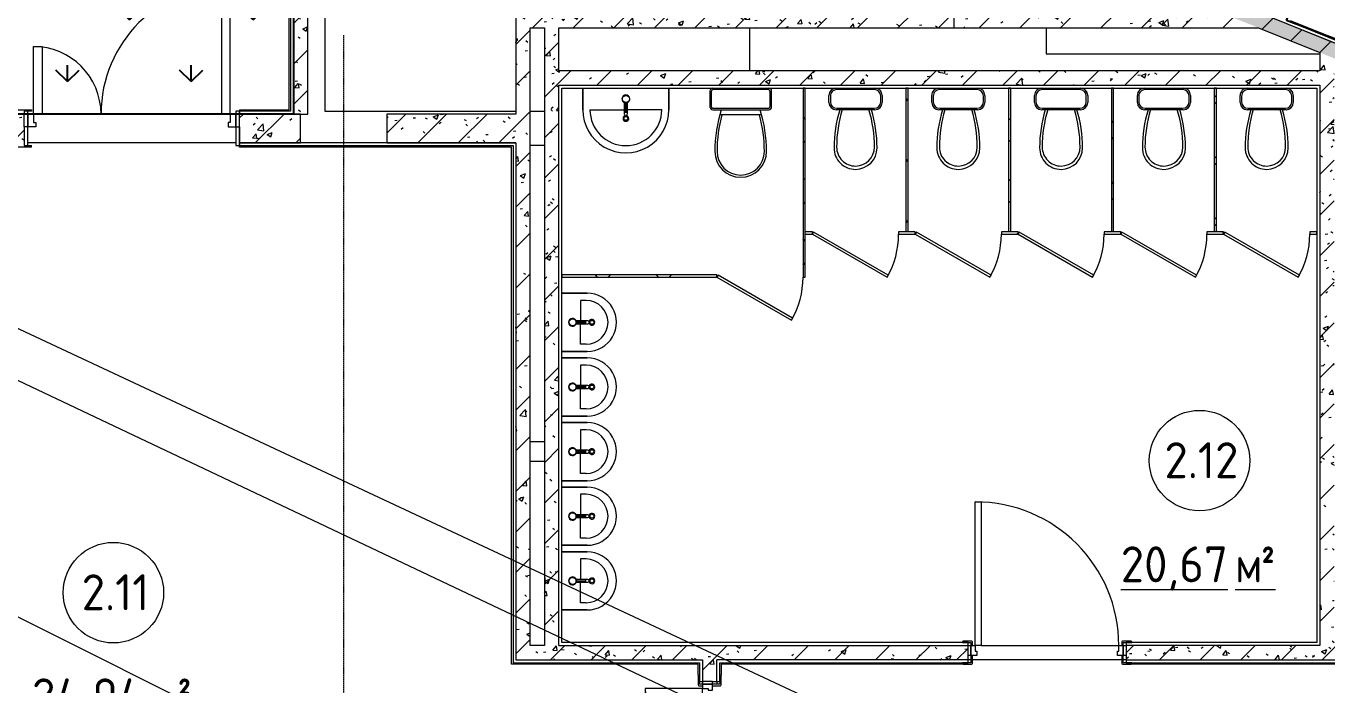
# Model space of a CAD drawing. Header units: millimetres. Extents: x -584918 to 2941280, y 3000189 to 4229862.
# Drawn here: x 187649 to 196711, y 3835191 to 3839778 of the extents above; entities that cross this region are included whole.
import ezdxf

# ---------------------------------------------------------------- set-up
doc = ezdxf.new("R2010")
doc.units = ezdxf.units.MM
doc.linetypes.add('ASVP_Невидимые', pattern=[5, 3, -2])
doc.linetypes.add('ASVP_Осевая', pattern=[14, 10, -2, 0, -2])
for name, color, linetype, lineweight in [('Двери', 7, 'Continuous', 0), ('Линии', 7, 'Continuous', 0), ('Марки помещений', 7, 'Continuous', 0), ('Обобщенные модели', 7, 'Continuous', 0), ('Перекрытие', 7, 'Continuous', 0), ('Сантехника', 7, 'Continuous', 0), ('Стены внутренние', 7, 'Continuous', 0), ('Стены наружные', 7, 'Continuous', 0), ('Стены несущие', 7, 'Continuous', 0), ('Стены отделка', 7, 'Continuous', 0), ('Стены перегородки', 7, 'Continuous', 0), ('экспертиза ДУ пояснения', 6, 'Continuous', 0), ('экспертиза условные обозначения', 1, 'Continuous', 0)]:
    doc.layers.add(name, color=color, linetype=linetype, lineweight=lineweight)
doc.styles.add('GOST Common_2', font='', dxfattribs={"height": 500})
doc.styles.add('GOST Common_3', font='', dxfattribs={"width": 0.9, "height": 500})
doc.styles.get('GOST Common_2').set_extended_font_data('GOST Common')
doc.styles.get('GOST Common_3').set_extended_font_data('GOST Common')
pattern_1 = [(45, (184030.3, 3824416.36), (-141.4214, 141.4214), [])]
pattern_2 = [(50, (184030.3, 3824416.36), (364.368, -31.8783), [38.1, -419.1]), (355, (184030.3, 3824416.36), (-70.486, 382.1133), [30.48, -335.28]), (100.451, (184060.67, 3824413.7), (293.885, 350.2334), [32.38, -356.18]), (46.184, (184030.3, 3824517.96), (542.1585, -84.086), [57.15, -628.65]), (96.636, (184075.5, 3824510.96), (474.805, 494.855), [48.57, -534.27]), (351.184, (184030.3, 3824517.96), (474.81, 494.85), [45.72, -502.92]), (21, (184081.1, 3824492.56), (303.2285, -204.5305), [38.1, -419.1]), (326, (184081.1, 3824492.56), (123.604, 368.376), [30.48, -335.28]), (71.451, (184106.37, 3824475.52), (426.834, 163.8427), [32.38, -356.18]), (37.5, (184030.3, 3824416.36), (6.17665, 169.11015), [16.764, -314.452, 16.764, -323.596, -336.55]), (37.5, (184030.3, 3824416.36), (6.17665, 169.11015), [-671.576, 16.764, -319.786]), (7.5, (184030.3, 3824416.36), (133.6389, 200.3615), [16.764, -177.292, 16.764, -306.832, -128.27]), (7.5, (184030.3, 3824416.36), (133.6389, 200.3615), [-517.652, 16.764, -111.506]), (327.5, (183917.02, 3824416.36), (271.1818, -11.4584), [16.764, -110.236, 16.764, -379.476, -525.78]), (327.5, (183917.02, 3824416.36), (271.1818, -11.4584), [-523.24, 16.764, -509.016]), (317.5, (183866.22, 3824416.36), (296.2585, 50.8528), [16.764, -148.336, 16.764, -246.38, -373.38]), (317.5, (183866.22, 3824416.36), (296.2585, 50.8528), [-428.244, 16.764, -356.616])]
pattern_3 = [(45, (184030.3, 3824416.36), (-212.132, 212.132), []), (135, (184030.3, 3824416.36), (-212.132, -212.132), [])]
pattern_4 = [(90, (183626.44, 3579035.56), (-431.0523, 431.0523), [114.3, -747.8046]), (45, (183626.44, 3579035.56), (-431.0523, 431.0523), [114.3, -495.3]), (135, (183626.44, 3579035.56), (-431.0523, -431.0523), [114.3, -495.3])]

# ---------------------------------------------------------------- blocks, each defined once
blk = doc.blocks.new('ASVP_ДверьПротивопожарнаяСтальная_2 полотна - EI15 1370х2000h_полотна_ Г Л _1250 в свету_-6392377-АР Этаж 02')
at = {"layer": 'Двери', "lineweight": 18}
for p, q in [((685, 1000), (625, 1000)), ((625, 1000), (625, 100)), ((685, 100), (685, 1000)), ((-685, 570), (-625, 570)), ((-685, 100), (-685, 570)), ((-625, 570), (-625, 100)), ((-725, 100), (-685, 100)), ((-725, 10), (-725, 100)), ((-625, 100), (-685, 100)), ((-685, 100), (-685, 40)), ((625, 100), (685, 100)), ((725, 100), (685, 100)), ((685, 100), (685, 40)), ((725, 10), (725, 100)), ((-670, 10), (-725, 10)), ((-685, 40), (-670, 40)), ((-670, 40), (-670, 10)), ((685, 40), (670, 40)), ((670, 40), (670, 10)), ((670, 10), (725, 10))]:
    blk.add_line(p, q, dxfattribs=at)
at = {"layer": 'Двери', "linetype": 'ASVP_Невидимые', "lineweight": 18}
for p, q in [((-750, 100), (-725, 100)), ((-750, 10), (-750, 100)), ((-725, 100), (-725, 10)), ((750, 100), (725, 100)), ((725, 100), (725, 10)), ((750, 10), (750, 100)), ((-725, 10), (-750, 10)), ((725, 10), (750, 10))]:
    blk.add_line(p, q, dxfattribs=at)
at = {"layer": 'Двери'}
for centre, radius, start, end in [((685, 100), 900, 90, 180), ((-685, 100), 470, 360, 90)]:
    blk.add_arc(centre, radius, start, end, dxfattribs=at)
blk = doc.blocks.new('ASVP_ДверьДеревянная_2 полотна - Межкомнатная 1300х2000h_полотна_ Г Л _1220 в свету_-7533811-АР Этаж 02')
at = {"layer": 'Двери', "linetype": 'ASVP_Невидимые', "lineweight": 18}
for p, q in [((-680, 20), (-700, 20)), ((-700, 20), (-700, -50)), ((-680, -50), (-680, 20)), ((680, -50), (680, 20)), ((680, 20), (700, 20)), ((700, 20), (700, -50)), ((-700, -50), (-680, -50)), ((700, -50), (680, -50))]:
    blk.add_line(p, q, dxfattribs=at)
at = {"layer": 'Двери', "lineweight": 18}
for p, q in [((-680, 20), (-680, -50)), ((-640, 20), (-680, 20)), ((-640, -10), (-640, 20)), ((640, 20), (680, 20)), ((640, -10), (640, 20)), ((680, 20), (680, -50)), ((-680, -50), (-650, -50)), ((-650, -50), (-650, -10)), ((-650, -10), (-640, -10)), ((-610, -50), (-650, -50)), ((-650, -50), (-650, -450)), ((-610, -450), (-610, -50)), ((610, -950), (610, -50)), ((610, -50), (650, -50)), ((650, -10), (640, -10)), ((650, -50), (650, -10)), ((650, -50), (650, -950)), ((680, -50), (650, -50)), ((-650, -450), (-610, -450)), ((650, -950), (610, -950))]:
    blk.add_line(p, q, dxfattribs=at)
at = {"layer": 'Двери'}
for centre, radius, start, end in [((-650, -50), 400, 270, 0), ((650, -50), 900, 180, 270)]:
    blk.add_arc(centre, radius, start, end, dxfattribs=at)
blk = doc.blocks.new('ASVP_НАЛИЧНИК МДФ_Двери - Наличник дверной МДФ-7533812-АР Этаж 02')
at = {"layer": 'Обобщенные модели'}
for p, q in [((-740, 5), (-740, 0)), ((-740, 0), (-681, 0)), ((-675, 10), (-735, 10)), ((-681, 1), (-680, 1)), ((-681, 0), (-681, 1)), ((-680, 1), (-680, -50)), ((-670, -50), (-670, 5)), ((670, 5), (670, -50)), ((735, 10), (675, 10)), ((680, 1), (681, 1)), ((680, -50), (680, 1)), ((681, 1), (681, 0)), ((681, 0), (740, 0)), ((740, 0), (740, 5))]:
    blk.add_line(p, q, dxfattribs=at)
for centre, start, end in [((-735, 5), 90, 180), ((-675, 5), 360, 90), ((675, 5), 90, 180), ((735, 5), 0, 90)]:
    blk.add_arc(centre, 5, start, end, dxfattribs=at)
blk = doc.blocks.new('ASVP_НАЛИЧНИК МДФ_Двери - Наличник дверной МДФ-7488638-АР Этаж 02')
at = {"layer": 'Обобщенные модели'}
for p, q in [((-740, 5), (-740, 0)), ((-740, 0), (-681, 0)), ((-675, 10), (-735, 10)), ((-681, 1), (-680, 1)), ((-681, 0), (-681, 1)), ((-680, 1), (-680, -20)), ((-670, -20), (-670, 5)), ((670, 5), (670, -20)), ((735, 10), (675, 10)), ((680, 1), (681, 1)), ((680, -20), (680, 1)), ((681, 1), (681, 0)), ((681, 0), (740, 0)), ((740, 0), (740, 5))]:
    blk.add_line(p, q, dxfattribs=at)
for centre, start, end in [((-735, 5), 90, 180), ((-675, 5), 360, 90), ((675, 5), 90, 180), ((735, 5), 0, 90)]:
    blk.add_arc(centre, 5, start, end, dxfattribs=at)
blk = doc.blocks.new('ASVP_ДверьДеревянная_1 полотно - Санузел 1000х2000h_полотно_ Г Пр _950 в свету_-7523500-АР Этаж 02')
at = {"layer": 'Двери', "lineweight": 18}
for p, q in [((-500, 1050), (-460, 1050)), ((-500, 50), (-500, 1050)), ((-460, 1050), (-460, 50)), ((-530, 50), (-500, 50)), ((-530, -20), (-530, 50)), ((-460, 50), (-500, 50)), ((-500, 50), (-500, 10)), ((-500, 10), (-490, 10)), ((-490, 10), (-490, -20)), ((490, 10), (500, 10)), ((490, -20), (490, 10)), ((500, 50), (530, 50)), ((500, 10), (500, 50)), ((530, 50), (530, -20)), ((-490, -20), (-530, -20)), ((530, -20), (490, -20))]:
    blk.add_line(p, q, dxfattribs=at)
at = {"layer": 'Двери', "linetype": 'ASVP_Невидимые', "lineweight": 18}
for p, q in [((-550, 50), (-530, 50)), ((-550, -20), (-550, 50)), ((-530, 50), (-530, -20)), ((530, 50), (550, 50)), ((530, -20), (530, 50)), ((550, 50), (550, -20)), ((-530, -20), (-550, -20)), ((550, -20), (530, -20))]:
    blk.add_line(p, q, dxfattribs=at)
at = {"layer": 'Двери'}
blk.add_arc((-500, 50), 1000, 0, 90, dxfattribs=at)
blk = doc.blocks.new('ASVP_НАЛИЧНИК МДФ_Двери - Наличник дверной МДФ-V69-АР Этаж 02')
at = {"layer": 'Обобщенные модели'}
h = blk.add_hatch(dxfattribs=at)
h.set_pattern_fill('FP_13', color=256, style=0, pattern_type=2)
h.set_pattern_definition([(216.87, (-10564.3, -10512.83), (1249.4985, 833.00223), [208.25, -1874.25]), (206.565, (-10314.4, -10637.78), (-416.5007, -416.5004), [465.661, -465.661]), (198.435, (-10314.4, -10846.03), (-832.9995, -416.5009), [263.418, -1053.671])])
h.paths.add_polyline_path([(-585, -10), (-525, -10), (-521.5, -8.5), (-520, -5), (-520, 50), (-530, 50), (-531, 0), (-590, -1), (-590, -5), (-588.5, -8.5)])
h.paths.add_polyline_path([(530, -10), (585, -10), (588.5, -8.5), (590, -5), (590, 0), (530, 0), (530, 50), (520, 50), (520, -5), (521.5, -8.5), (525, -10)])
for p, q in [((-531, 0), (-590, 0)), ((-590, 0), (-590, -5)), ((-531, -1), (-531, 0)), ((-530, 50), (-530, -1)), ((-520, -5), (-520, 50)), ((520, 50), (520, -5)), ((530, -1), (530, 50)), ((590, 0), (531, 0)), ((531, 0), (531, -1)), ((590, -5), (590, 0)), ((-585, -10), (-525, -10)), ((-530, -1), (-531, -1)), ((525, -10), (585, -10)), ((531, -1), (530, -1))]:
    blk.add_line(p, q, dxfattribs=at)
for centre, start, end in [((-585, -5), 180, 270), ((-525, -5), 270, 360), ((525, -5), 180, 270), ((585, -5), 270, 360)]:
    blk.add_arc(centre, 5, start, end, dxfattribs=at)
blk = doc.blocks.new('ASVP_НАЛИЧНИК МДФ_Двери - Наличник дверной МДФ-V70-АР Этаж 02')
at = {"layer": 'Обобщенные модели'}
for p, q in [((-531, 0), (-590, 0)), ((-590, 0), (-590, -5)), ((-531, -1), (-531, 0)), ((-530, 20), (-530, -1)), ((-520, -5), (-520, 20)), ((520, 20), (520, -5)), ((530, -1), (530, 20)), ((590, 0), (531, 0)), ((531, 0), (531, -1)), ((590, -5), (590, 0)), ((-585, -10), (-525, -10)), ((-530, -1), (-531, -1)), ((525, -10), (585, -10)), ((531, -1), (530, -1))]:
    blk.add_line(p, q, dxfattribs=at)
for centre, start, end in [((-585, -5), 180, 270), ((-525, -5), 270, 360), ((525, -5), 180, 270), ((585, -5), 270, 360)]:
    blk.add_arc(centre, 5, start, end, dxfattribs=at)
blk = doc.blocks.new('ASVP_ОТКОС_Оштукатуривание дверного откоса - Оштукатуривание дверного откоса-V71-АР Этаж 02')
at = {"layer": 'Обобщенные модели'}
for p, q in [((-750, 130), (-750, 0)), ((-725, 0), (-725, 130)), ((725, 130), (725, 0)), ((750, 0), (750, 130)), ((-750, 0), (-725, 0)), ((725, 0), (750, 0))]:
    blk.add_line(p, q, dxfattribs=at)
blk = doc.blocks.new('ASVP_ОТКОС_Оштукатуривание дверного откоса - Оштукатуривание дверного откоса-5741164-АР Этаж 02')
at = {"layer": 'Обобщенные модели'}
for p, q in [((-750, 20), (-750, 0)), ((-725, 0), (-725, 20)), ((725, 20), (725, 0)), ((725, 0), (750, 0)), ((750, 0), (750, 20)), ((-750, 0), (-725, 0))]:
    blk.add_line(p, q, dxfattribs=at)
blk = doc.blocks.new('ASVP_2D_Раковина - Раковина 405х380 _детская_-7566277-АР Этаж 02')
at = {"layer": 'Сантехника'}
for p, q in [((-311.6, -187.5), (-311.6, -10)), ((-311.6, -10), (-311.6, -187.5)), ((93.4, -10), (93.4, -187.5)), ((93.4, -187.5), (93.4, -10)), ((-261.6, -179.3), (-261.6, -140)), ((-261.6, -140), (-119.1, -140)), ((-119.1, -110.6), (-119.1, -191.9)), ((-115.1, -176), (-115.1, -109.6)), ((-103.1, -176), (-115.1, -176)), ((-103.1, -109.6), (-103.1, -176)), ((-99.1, -191.9), (-99.1, -110.6)), ((43.4, -140), (-99.1, -140)), ((43.4, -179.3), (43.4, -140))]:
    blk.add_line(p, q, dxfattribs=at)
for centre, radius in [((-109.1, -85), 24.5), ((-109.1, -220), 13.3)]:
    blk.add_circle(centre, radius, dxfattribs=at)
for centre, radius, start, end in [((-109.1, -85), 27.5, 282.60226, 257.39574), ((-109.1, -179.3), 152.5, 180, 360), ((-109.1, -85), 25.3, 256.2911, 283.70672), ((-109.1, -187.5), 202.5, 180, 0), ((-109.1, -187.5), 202.5, 180, 0), ((-109.1, -220), 20, 104.14377, 75.85623), ((-109.1, -191.9), 10, 180, 360)]:
    blk.add_arc(centre, radius, start, end, dxfattribs=at)
blk = doc.blocks.new('ASVP_2D_Унитаз_Слив - Унитаз детский-7543592-АР Этаж 02')
at = {"layer": 'Сантехника'}
for p, q in [((-294.1, 60), (-294.1, 110)), ((-284.1, 105), (-284.1, 65)), ((-244.1, 160), (25.9, 160)), ((20.9, 150), (-239.1, 150)), ((65.9, 65), (65.9, 105)), ((75.9, 110), (75.9, 60)), ((-239.1, 20), (20.9, 20))]:
    blk.add_line(p, q, dxfattribs=at)
for centre, radius, start, end in [((-109.1, 425), 150, 90.09963, 180), ((-109.1, 420.1), 131.9, 90, 180), ((-109.1, 425), 150, 0, 90.09963), ((-109.1, 420.1), 131.9, 360, 90), ((638.7, 425), 897.8, 180, 197.16724), ((661.9, 420.1), 902.8, 180, 196.74355), ((-880.1, 420.1), 902.8, 343.25645, 360), ((-856.9, 425), 897.8, 342.83276, 0), ((-244.1, 110), 50, 90, 180), ((-239.1, 105), 45, 90, 180), ((20.9, 105), 45, 0, 90), ((25.9, 110), 50, 0, 90), ((-244.1, 60), 50, 180, 270), ((-239.1, 65), 45, 180, 270), ((20.9, 65), 45, 270, 0), ((25.9, 60), 50, 270, 0)]:
    blk.add_arc(centre, radius, start, end, dxfattribs=at)
blk = doc.blocks.new('ASVP_2D_Унитаз_Слив - Унитаз для взрослых-7543800-АР Этаж 02')
at = {"layer": 'Сантехника'}
for p, q in [((-254.8, 195), (36.7, 195)), ((-324.1, 140), (-324.1, 30)), ((-314.1, 135), (-314.1, 35)), ((85.9, 160), (-304.1, 160)), ((80.9, 150), (-299.1, 150)), ((95.9, 35), (95.9, 135)), ((105.9, 30), (105.9, 140)), ((-299.1, 20), (80.9, 20))]:
    blk.add_line(p, q, dxfattribs=at)
for centre, radius, start, end in [((-109.1, 450), 180, 90, 180), ((-109.1, 450), 165, 90, 180), ((-109.1, 450), 180, 0, 90), ((-109.1, 450), 165, 0, 90), ((676.9, 450), 966, 180, 197.47018), ((691.9, 450), 966, 180, 195.30619), ((-910.1, 450), 966, 344.69381, 0), ((-895.1, 450), 966, 342.52982, 0), ((-304.1, 140), 20, 90, 180), ((-299.1, 135), 15, 90, 180), ((80.9, 135), 15, 360, 90), ((85.9, 140), 20, 360, 90), ((-304.1, 30), 20, 180, 270), ((-299.1, 35), 15, 180, 270), ((80.9, 35), 15, 270, 0), ((85.9, 30), 20, 270, 360)]:
    blk.add_arc(centre, radius, start, end, dxfattribs=at)
blk = doc.blocks.new('ASVP_2D_Раковина - Раковина 600х450-7567269-АР Этаж 02')
at = {"layer": 'Сантехника'}
for p, q in [((-119.1, 110.6), (-119.1, 191.9)), ((-99.1, 191.9), (-99.1, 110.6)), ((-409.1, 160), (-409.1, 10)), ((-409.1, 10), (-409.1, 160)), ((-359.1, 160), (-119.1, 160)), ((-115.1, 176), (-115.1, 109.6)), ((-103.1, 176), (-115.1, 176)), ((-103.1, 109.6), (-103.1, 176)), ((140.9, 160), (-99.1, 160)), ((190.9, 10), (190.9, 160)), ((190.9, 160), (190.9, 10))]:
    blk.add_line(p, q, dxfattribs=at)
for centre, radius in [((-109.1, 220), 13.3), ((-109.1, 85), 24.5)]:
    blk.add_circle(centre, radius, dxfattribs=at)
for centre, radius, start, end in [((-109.1, 160), 300, 360, 180), ((-109.1, 160), 300, 360, 180), ((-109.1, 160), 250, 0, 180), ((-109.1, 220), 20, 284.14377, 255.85623), ((-109.1, 191.9), 10, 0, 180), ((-109.1, 85), 27.5, 102.60426, 77.39774), ((-109.1, 85), 25.3, 76.29328, 103.7089)]:
    blk.add_arc(centre, radius, start, end, dxfattribs=at)
blk = doc.blocks.new('Д_Эскиз_1П - Дверь_в_трансформируемой_перегородке-7567258-АР Этаж 02')
at = {"layer": 'Двери'}
for p, q in [((-292, 5.9), (-300, -8)), ((227.6, -294.1), (-292, 5.9)), ((-300, -8), (219.6, -308)), ((219.6, -308), (227.6, -294.1))]:
    blk.add_line(p, q, dxfattribs=at)
blk.add_arc((-300, -8), 600, 330, 360, dxfattribs=at)
blk = doc.blocks.new('ASVP_Марка_Помещение_ДваЗначения - Номер Площадь-685795-АР Этаж 02')
at = {"layer": 'Марки помещений'}
blk.add_circle((0, 0), 3.5, dxfattribs=at)

msp = doc.modelspace()

# ---------------------------------------------------------------- hatches: boundary and pattern name
at = {"layer": 'Стены внутренние'}
h = msp.add_hatch(dxfattribs=at)
h.set_pattern_fill('FP_1', color=256, style=0, pattern_type=2)
h.set_pattern_definition(pattern_1)
h.paths.add_polyline_path([(199911.203, 3838284.077), (199911.203, 3838391.891), (190953.668, 3842001.644), (190916.291, 3841908.892), (199843.663, 3838311.294)])
h = msp.add_hatch(dxfattribs=at)
h.set_pattern_fill('FP_2', color=256, style=0, pattern_type=2)
h.set_pattern_definition(pattern_2)
h.paths.add_polyline_path([(199911.203, 3838284.077), (199911.203, 3838391.891), (190953.668, 3842001.644), (190916.291, 3841908.892), (199843.663, 3838311.294)])
h = msp.add_hatch(dxfattribs=at)
h.set_pattern_fill('FP_1', color=256, style=0, pattern_type=2)
h.set_pattern_definition(pattern_1)
h.paths.add_polyline_path([(189517.383, 3839165.697), (189611.203, 3839165.697), (189611.203, 3841027.749), (189511.203, 3841027.749), (189511.203, 3839165.697)])
h = msp.add_hatch(dxfattribs=at)
h.set_pattern_fill('FP_2', color=256, style=0, pattern_type=2)
h.set_pattern_definition(pattern_2)
h.paths.add_polyline_path([(189517.383, 3839165.697), (189611.203, 3839165.697), (189611.203, 3841027.749), (189511.203, 3841027.749), (189511.203, 3839165.697)])
h = msp.add_hatch(dxfattribs=at)
h.set_pattern_fill('FP_1', color=256, style=0, pattern_type=2)
h.set_pattern_definition(pattern_1)
h.paths.add_polyline_path([(192313.932, 3839765.697), (194111.203, 3839765.697), (194111.203, 3839865.697), (191061.203, 3839865.697), (191061.203, 3839765.697), (191775.972, 3839765.697)])
h = msp.add_hatch(dxfattribs=at)
h.set_pattern_fill('FP_2', color=256, style=0, pattern_type=2)
h.set_pattern_definition(pattern_2)
h.paths.add_polyline_path([(192313.932, 3839765.697), (194111.203, 3839765.697), (194111.203, 3839865.697), (191061.203, 3839865.697), (191061.203, 3839765.697), (191775.972, 3839765.697)])
h = msp.add_hatch(dxfattribs=at)
h.set_pattern_fill('FP_1', color=256, style=0, pattern_type=2)
h.set_pattern_definition(pattern_1)
h.paths.add_polyline_path([(196007.94, 3839765.697), (196234.588, 3839765.697), (195986.44, 3839865.697), (194111.203, 3839865.697), (194111.203, 3839765.697), (195986.44, 3839765.697)])
h = msp.add_hatch(dxfattribs=at)
h.set_pattern_fill('FP_2', color=256, style=0, pattern_type=2)
h.set_pattern_definition(pattern_2)
h.paths.add_polyline_path([(196007.94, 3839765.697), (196234.588, 3839765.697), (195986.44, 3839865.697), (194111.203, 3839865.697), (194111.203, 3839765.697), (195986.44, 3839765.697)])
h = msp.add_hatch(dxfattribs=at)
h.set_pattern_fill('FP_1', color=256, style=0, pattern_type=2)
h.set_pattern_definition(pattern_1)
h.paths.add_polyline_path([(191061.203, 3835465.697), (191161.203, 3835465.697), (191161.203, 3839765.697), (191061.203, 3839765.697), (191061.203, 3835861.593)])
h = msp.add_hatch(dxfattribs=at)
h.set_pattern_fill('FP_2', color=256, style=0, pattern_type=2)
h.set_pattern_definition(pattern_2)
h.paths.add_polyline_path([(191061.203, 3835465.697), (191161.203, 3835465.697), (191161.203, 3839765.697), (191061.203, 3839765.697), (191061.203, 3835861.593)])
h = msp.add_hatch(dxfattribs=at)
h.set_pattern_fill('FP_1', color=256, style=0, pattern_type=2)
h.set_pattern_definition(pattern_1)
h.paths.add_polyline_path([(191361.203, 3835465.697), (191361.203, 3839765.697), (191261.203, 3839765.697), (191261.203, 3835465.697)])
h = msp.add_hatch(dxfattribs=at)
h.set_pattern_fill('FP_2', color=256, style=0, pattern_type=2)
h.set_pattern_definition(pattern_2)
h.paths.add_polyline_path([(191361.203, 3835465.697), (191361.203, 3839765.697), (191261.203, 3839765.697), (191261.203, 3835465.697)])
h = msp.add_hatch(dxfattribs=at)
h.set_pattern_fill('FP_1', color=256, style=0, pattern_type=2)
h.set_pattern_definition(pattern_1)
h.paths.add_polyline_path([(196761.203, 3835465.697), (196761.203, 3839553.48), (196661.203, 3839593.778), (196661.203, 3835465.697)])
h = msp.add_hatch(dxfattribs=at)
h.set_pattern_fill('FP_2', color=256, style=0, pattern_type=2)
h.set_pattern_definition(pattern_2)
h.paths.add_polyline_path([(196761.203, 3835465.697), (196761.203, 3839553.48), (196661.203, 3839593.778), (196661.203, 3835465.697)])
h = msp.add_hatch(dxfattribs=at)
h.set_pattern_fill('FP_1', color=256, style=0, pattern_type=2)
h.set_pattern_definition(pattern_1)
h.paths.add_polyline_path([(196549.575, 3839365.697), (196661.203, 3839365.697), (196661.203, 3839465.697), (191361.203, 3839465.697), (191361.203, 3839365.697), (196404.512, 3839365.697)])
h = msp.add_hatch(dxfattribs=at)
h.set_pattern_fill('FP_2', color=256, style=0, pattern_type=2)
h.set_pattern_definition(pattern_2)
h.paths.add_polyline_path([(196549.575, 3839365.697), (196661.203, 3839365.697), (196661.203, 3839465.697), (191361.203, 3839465.697), (191361.203, 3839365.697), (196404.512, 3839365.697)])
h = msp.add_hatch(dxfattribs=at)
h.set_pattern_fill('FP_1', color=256, style=0, pattern_type=2)
h.set_pattern_definition(pattern_1)
h.paths.add_polyline_path([(189491.203, 3838965.697), (189561.203, 3838965.697), (189561.203, 3839165.697), (189136.203, 3839165.697), (189136.203, 3838965.697)])
h.paths.add_polyline_path([(186745.759, 3838965.697), (187636.203, 3838965.697), (187636.203, 3839165.697), (186711.203, 3839165.697), (186711.203, 3838965.697), (186731.203, 3838965.697)])
h = msp.add_hatch(dxfattribs=at)
h.set_pattern_fill('FP_2', color=256, style=0, pattern_type=2)
h.set_pattern_definition(pattern_2)
h.paths.add_polyline_path([(189491.203, 3838965.697), (189561.203, 3838965.697), (189561.203, 3839165.697), (189136.203, 3839165.697), (189136.203, 3838965.697)])
h.paths.add_polyline_path([(186745.759, 3838965.697), (187636.203, 3838965.697), (187636.203, 3839165.697), (186711.203, 3839165.697), (186711.203, 3838965.697), (186731.203, 3838965.697)])
h = msp.add_hatch(dxfattribs=at)
h.set_pattern_fill('FP_1', color=256, style=0, pattern_type=2)
h.set_pattern_definition(pattern_1)
h.paths.add_polyline_path([(190609.26, 3838965.697), (191061.203, 3838965.697), (191061.203, 3839165.697), (190161.203, 3839165.697), (190161.203, 3838965.697)])
h = msp.add_hatch(dxfattribs=at)
h.set_pattern_fill('FP_2', color=256, style=0, pattern_type=2)
h.set_pattern_definition(pattern_2)
h.paths.add_polyline_path([(190609.26, 3838965.697), (191061.203, 3838965.697), (191061.203, 3839165.697), (190161.203, 3839165.697), (190161.203, 3838965.697)])
h = msp.add_hatch(dxfattribs=at)
h.set_pattern_fill('FP_1', color=256, style=0, pattern_type=2)
h.set_pattern_definition(pattern_1)
h.paths.add_polyline_path([(191161.203, 3835365.697), (194211.203, 3835365.697), (194211.203, 3835465.697), (191061.203, 3835465.697), (191061.203, 3835365.697)])
h.paths.add_polyline_path([(196857.357, 3835365.697), (196961.203, 3835365.697), (196961.203, 3835465.697), (195311.203, 3835465.697), (195311.203, 3835365.697), (196761.203, 3835365.697)])
h = msp.add_hatch(dxfattribs=at)
h.set_pattern_fill('FP_2', color=256, style=0, pattern_type=2)
h.set_pattern_definition(pattern_2)
h.paths.add_polyline_path([(191161.203, 3835365.697), (194211.203, 3835365.697), (194211.203, 3835465.697), (191061.203, 3835465.697), (191061.203, 3835365.697)])
h.paths.add_polyline_path([(196857.357, 3835365.697), (196961.203, 3835365.697), (196961.203, 3835465.697), (195311.203, 3835465.697), (195311.203, 3835365.697), (196761.203, 3835365.697)])
h = msp.add_hatch(dxfattribs=at)
h.set_pattern_fill('FP_1', color=256, style=0, pattern_type=2)
h.set_pattern_definition(pattern_1)
h.paths.add_polyline_path([(192461.203, 3833765.697), (192461.203, 3833815.697), (192361.203, 3833815.697), (192361.203, 3833765.697)])
h.paths.add_polyline_path([(192361.203, 3835215.697), (192461.203, 3835215.697), (192461.203, 3835365.697), (192361.203, 3835365.697), (192361.203, 3835358.761)])
h = msp.add_hatch(dxfattribs=at)
h.set_pattern_fill('FP_2', color=256, style=0, pattern_type=2)
h.set_pattern_definition(pattern_2)
h.paths.add_polyline_path([(192461.203, 3833765.697), (192461.203, 3833815.697), (192361.203, 3833815.697), (192361.203, 3833765.697)])
h.paths.add_polyline_path([(192361.203, 3835215.697), (192461.203, 3835215.697), (192461.203, 3835365.697), (192361.203, 3835365.697), (192361.203, 3835358.761)])
at = {"layer": 'Стены наружные'}
h = msp.add_hatch(dxfattribs=at)
h.set_pattern_fill('FP_14', color=256, style=0, pattern_type=2)
h.set_pattern_definition(pattern_3)
h.paths.add_polyline_path([(193061.203, 3838029.697), (193077.203, 3838029.697), (193077.203, 3839345.697), (193061.203, 3839345.697), (193061.203, 3838087.162)])
h = msp.add_hatch(dxfattribs=at)
h.set_pattern_fill('FP_14', color=256, style=0, pattern_type=2)
h.set_pattern_definition(pattern_3)
h.paths.add_polyline_path([(193777.203, 3838345.697), (193793.203, 3838345.697), (193793.203, 3839345.697), (193777.203, 3839345.697), (193777.203, 3838809.959)])
h = msp.add_hatch(dxfattribs=at)
h.set_pattern_fill('FP_14', color=256, style=0, pattern_type=2)
h.set_pattern_definition(pattern_3)
h.paths.add_polyline_path([(194493.203, 3838345.697), (194509.203, 3838345.697), (194509.203, 3839345.697), (194493.203, 3839345.697), (194493.203, 3838809.959)])
h = msp.add_hatch(dxfattribs=at)
h.set_pattern_fill('FP_14', color=256, style=0, pattern_type=2)
h.set_pattern_definition(pattern_3)
h.paths.add_polyline_path([(195209.203, 3838345.697), (195225.203, 3838345.697), (195225.203, 3839345.697), (195209.203, 3839345.697), (195209.203, 3838809.959)])
h = msp.add_hatch(dxfattribs=at)
h.set_pattern_fill('FP_14', color=256, style=0, pattern_type=2)
h.set_pattern_definition(pattern_3)
h.paths.add_polyline_path([(195925.203, 3838345.697), (195941.203, 3838345.697), (195941.203, 3839345.697), (195925.203, 3839345.697), (195925.203, 3838809.959)])
h = msp.add_hatch(dxfattribs=at)
h.set_pattern_fill('FP_14', color=256, style=0, pattern_type=2)
h.set_pattern_definition(pattern_3)
h.paths.add_polyline_path([(195875.203, 3838329.697), (195991.203, 3838329.697), (195991.203, 3838345.697), (195875.203, 3838345.697)])
h.paths.add_polyline_path([(196641.203, 3838329.697), (196641.203, 3838345.697), (196591.203, 3838345.697), (196591.203, 3838329.697)])
h.paths.add_polyline_path([(194559.203, 3838329.697), (194559.203, 3838345.697), (194443.203, 3838345.697), (194443.203, 3838329.697), (194509.203, 3838329.697)])
h.paths.add_polyline_path([(193727.203, 3838329.697), (193843.203, 3838329.697), (193843.203, 3838345.697), (193727.203, 3838345.697)])
h.paths.add_polyline_path([(193077.203, 3838329.697), (193127.203, 3838329.697), (193127.203, 3838345.697), (193077.203, 3838345.697)])
h.paths.add_polyline_path([(195275.203, 3838329.697), (195275.203, 3838345.697), (195159.203, 3838345.697), (195159.203, 3838329.697), (195225.203, 3838329.697)])
h = msp.add_hatch(dxfattribs=at)
h.set_pattern_fill('FP_14', color=256, style=0, pattern_type=2)
h.set_pattern_definition(pattern_3)
h.paths.add_polyline_path([(191381.203, 3838029.697), (192461.203, 3838029.697), (192461.203, 3838045.697), (191381.203, 3838045.697)])
at = {"layer": 'экспертиза условные обозначения', "lineweight": -3}
h = msp.add_hatch(dxfattribs=at)
h.set_pattern_fill('GRASS', color=3, scale=24)
h.set_pattern_definition(pattern_4)
edge = h.paths.add_edge_path()
edge.add_line((182517.835, 3845514.364), (183226.141, 3847272.013))
edge.add_line((183226.141, 3847272.013), (185002.339, 3846556.231))
edge.add_line((185002.339, 3846556.231), (187058.109, 3851657.585))
edge.add_line((187058.109, 3851657.585), (188449.387, 3851096.921))
edge.add_line((188449.387, 3851096.921), (186393.618, 3845995.567))
edge.add_line((186393.618, 3845995.567), (197027.622, 3841710.222))
edge.add_line((197027.622, 3841710.222), (196317.447, 3839947.936))
edge.add_line((196317.447, 3839947.936), (191022.357, 3842081.778))
edge.add_arc((190635.87, 3841024.972), 1125.26, 69.9119077, 178.1393932)
edge.add_line((189511.203, 3841061.507), (189511.203, 3839165.697))
edge.add_line((189511.203, 3839165.697), (186761.203, 3839165.697))
edge.add_line((186761.203, 3839165.697), (186761.203, 3843798.959))
edge.add_line((186761.203, 3843798.959), (183800.899, 3844997.308))
edge.add_line((183800.899, 3844997.308), (182517.835, 3845514.364))
h = msp.add_hatch(dxfattribs=at)
h.set_pattern_fill('GRASS', color=3, scale=24)
h.set_pattern_definition(pattern_4)
edge = h.paths.add_edge_path()
edge.add_line((196428.749, 3839816.831), (197140.238, 3841668.63))
edge.add_line((197140.238, 3841668.63), (200508.517, 3840275.128))
edge.add_line((200508.517, 3840275.128), (201854.112, 3843614.196))
edge.add_line((201854.112, 3843614.196), (203375.243, 3843001.203))
edge.add_line((203375.243, 3843001.203), (202029.648, 3839662.135))
edge.add_line((202029.648, 3839662.135), (206626.293, 3837842.101))
edge.add_line((206626.293, 3837842.101), (205916.118, 3836079.815))
edge.add_line((205916.118, 3836079.815), (204600.899, 3836615.219))
edge.add_arc((204174.147, 3835587.251), 1113.03, 67.4546237, 179.2891611)
edge.add_line((203061.203, 3835601.059), (203061.203, 3833765.697))
edge.add_line((203061.203, 3833765.697), (200161.203, 3833765.697))
edge.add_line((200161.203, 3833765.697), (200161.203, 3838398.959))
edge.add_line((200161.203, 3838398.959), (196428.749, 3839816.831))

# ---------------------------------------------------------------- linework, layer by layer
at = {"layer": 'Линии', "linetype": 'ASVP_Осевая'}
msp.add_line((189861.203, 3839715.697), (189861.203, 3832715.697), dxfattribs=at)
at = {"layer": 'Перекрытие'}
for p, q in [((189731.203, 3841061.507), (189731.203, 3839185.697)), ((192691.203, 3839465.697), (192691.203, 3839765.697)), ((194756.027, 3839765.697), (194756.027, 3839585.697)), ((194756.027, 3839585.697), (196661.203, 3839585.697)), ((187761.203, 3839165.697), (189011.203, 3839165.697)), ((189731.203, 3839185.697), (191061.203, 3839185.697)), ((191161.203, 3839185.697), (191261.203, 3839185.697)), ((189111.203, 3838965.697), (187661.203, 3838965.697)), ((191261.203, 3838945.697), (191161.203, 3838945.697)), ((191161.203, 3836885.697), (191261.203, 3836885.697)), ((191261.203, 3836745.697), (191161.203, 3836745.697)), ((194301.203, 3835465.697), (195261.203, 3835465.697)), ((194231.203, 3835365.697), (194211.203, 3835365.697)), ((195281.203, 3835365.697), (194241.203, 3835365.697)), ((195311.203, 3835365.697), (195291.203, 3835365.697)), ((192461.203, 3835215.697), (192461.203, 3835195.977))]:
    msp.add_line(p, q, dxfattribs=at)
at = {"layer": 'Стены внутренние'}
for p, q in [((189481.203, 3839195.697), (189481.203, 3841027.749)), ((196453.598, 3839817.599), (200141.203, 3838331.549)), ((186741.203, 3839195.697), (187686.203, 3839195.697)), ((187686.203, 3839185.697), (187661.203, 3839185.697)), ((187686.203, 3839195.697), (187686.203, 3839185.697)), ((189136.203, 3839195.697), (189481.203, 3839195.697)), ((189136.203, 3839195.697), (189136.203, 3839185.697)), ((187686.203, 3838935.697), (186741.203, 3838935.697)), ((187661.203, 3838945.697), (187686.203, 3838945.697)), ((187686.203, 3838935.697), (187686.203, 3838945.697)), ((189136.203, 3838935.697), (189136.203, 3838945.697)), ((191031.203, 3838935.697), (189136.203, 3838935.697)), ((191031.203, 3835335.697), (191031.203, 3838935.697)), ((194171.203, 3835335.697), (194171.203, 3835340.697)), ((195351.203, 3835335.697), (195351.203, 3835340.697)), ((192331.203, 3835335.697), (191031.203, 3835335.697)), ((192331.203, 3835255.697), (192331.203, 3835335.697)), ((192331.203, 3835255.697), (192336.203, 3835255.697)), ((192491.203, 3835255.697), (192486.203, 3835255.697)), ((194171.203, 3835335.697), (192491.203, 3835335.697)), ((192491.203, 3835335.697), (192491.203, 3835255.697)), ((197826.203, 3835335.697), (195351.203, 3835335.697))]:
    msp.add_line(p, q, dxfattribs=at)
at = {"layer": 'Стены несущие'}
for p, q in [((200111.203, 3838311.294), (190953.668, 3842001.644)), ((191061.203, 3841850.495), (191061.203, 3839165.697)), ((189511.203, 3841027.749), (189511.203, 3839165.697)), ((189611.203, 3839165.697), (189611.203, 3841027.749)), ((194111.203, 3839865.697), (194111.203, 3839765.697)), ((191161.203, 3839765.697), (191261.203, 3839765.697)), ((191161.203, 3835465.697), (191161.203, 3839765.697)), ((191261.203, 3839765.697), (191261.203, 3835465.697)), ((191361.203, 3839765.697), (196234.588, 3839765.697)), ((191361.203, 3839465.697), (191361.203, 3839765.697)), ((196234.588, 3839765.697), (196661.203, 3839593.778)), ((196661.203, 3839593.778), (196661.203, 3839465.697)), ((196661.203, 3839465.697), (191361.203, 3839465.697)), ((191361.203, 3839365.697), (196661.203, 3839365.697)), ((191361.203, 3835465.697), (191361.203, 3839365.697)), ((196661.203, 3839365.697), (196661.203, 3835465.697)), ((189561.203, 3839165.697), (189136.203, 3839165.697)), ((189511.203, 3839165.697), (189611.203, 3839165.697)), ((189561.203, 3838965.697), (189561.203, 3839165.697)), ((191061.203, 3839165.697), (190161.203, 3839165.697)), ((190161.203, 3839165.697), (190161.203, 3838965.697)), ((189136.203, 3839075.697), (189136.203, 3838965.697)), ((189561.203, 3838965.697), (189136.203, 3838965.697)), ((189136.203, 3838965.697), (189561.203, 3838965.697)), ((190161.203, 3838965.697), (191061.203, 3838965.697)), ((191041.203, 3838965.697), (190161.203, 3838965.697)), ((191061.203, 3838965.697), (191061.203, 3835365.697)), ((191261.203, 3835465.697), (191161.203, 3835465.697)), ((191361.203, 3835465.697), (194211.203, 3835465.697)), ((196661.203, 3835465.697), (195311.203, 3835465.697)), ((191061.203, 3835365.697), (192361.203, 3835365.697)), ((192361.203, 3835365.697), (192361.203, 3835215.697)), ((192461.203, 3835215.697), (192461.203, 3835365.697)), ((194211.203, 3835365.697), (192461.203, 3835365.697)), ((194211.203, 3835365.697), (194211.203, 3835395.697)), ((195311.203, 3835395.697), (195311.203, 3835365.697)), ((195311.203, 3835365.697), (196961.203, 3835365.697)), ((192431.203, 3835215.697), (192461.203, 3835215.697))]:
    msp.add_line(p, q, dxfattribs=at)
at = {"layer": 'Стены отделка'}
for p, q in [((189491.203, 3841027.749), (189491.203, 3839185.697)), ((189511.203, 3839165.697), (189511.203, 3841027.749)), ((196428.472, 3839795.38), (200111.203, 3838311.294)), ((200131.203, 3838324.797), (196435.948, 3839813.93)), ((191381.203, 3835485.697), (191381.203, 3839345.697)), ((191381.203, 3839345.697), (196641.203, 3839345.697)), ((196641.203, 3839345.697), (196641.203, 3835485.697)), ((189491.203, 3839185.697), (189136.203, 3839185.697)), ((189136.203, 3839185.697), (189136.203, 3839165.697)), ((189136.203, 3838965.697), (189136.203, 3838945.697)), ((190161.203, 3838965.697), (189561.203, 3838965.697)), ((191061.203, 3838965.697), (191041.203, 3838965.697)), ((191061.203, 3838965.697), (191061.203, 3838965.697)), ((189136.203, 3838945.697), (191041.203, 3838945.697)), ((191041.203, 3838945.697), (191041.203, 3835345.697)), ((194211.203, 3835485.697), (191381.203, 3835485.697)), ((194211.203, 3835465.697), (194211.203, 3835485.697)), ((196641.203, 3835485.697), (195311.203, 3835485.697)), ((195311.203, 3835485.697), (195311.203, 3835465.697)), ((191041.203, 3835345.697), (192341.203, 3835345.697)), ((192341.203, 3835345.697), (192341.203, 3835215.697)), ((192481.203, 3835345.697), (194211.203, 3835345.697)), ((192481.203, 3835215.697), (192481.203, 3835345.697)), ((194211.203, 3835345.697), (194211.203, 3835365.697)), ((195311.203, 3835365.697), (195311.203, 3835345.697)), ((195311.203, 3835345.697), (197861.203, 3835345.697)), ((192341.203, 3835215.697), (192361.203, 3835215.697)), ((192461.203, 3835215.697), (192481.203, 3835215.697))]:
    msp.add_line(p, q, dxfattribs=at)
at = {"layer": 'Стены перегородки'}
for p, q in [((193061.203, 3839345.697), (193061.203, 3838029.697)), ((193077.203, 3839345.697), (193061.203, 3839345.697)), ((193077.203, 3838029.697), (193077.203, 3839345.697)), ((193777.203, 3839345.697), (193777.203, 3838345.697)), ((193793.203, 3839345.697), (193777.203, 3839345.697)), ((193793.203, 3838345.697), (193793.203, 3839345.697)), ((194493.203, 3839345.697), (194493.203, 3838345.697)), ((194509.203, 3839345.697), (194493.203, 3839345.697)), ((194509.203, 3838345.697), (194509.203, 3839345.697)), ((195209.203, 3839345.697), (195209.203, 3838345.697)), ((195225.203, 3839345.697), (195209.203, 3839345.697)), ((195225.203, 3838345.697), (195225.203, 3839345.697)), ((195925.203, 3839345.697), (195925.203, 3838345.697)), ((195941.203, 3839345.697), (195925.203, 3839345.697)), ((195941.203, 3838345.697), (195941.203, 3839345.697)), ((193127.203, 3838345.697), (193077.203, 3838345.697)), ((193127.203, 3838329.697), (193127.203, 3838345.697)), ((193843.203, 3838345.697), (193727.203, 3838345.697)), ((193727.203, 3838345.697), (193727.203, 3838329.697)), ((193843.203, 3838329.697), (193843.203, 3838345.697)), ((194559.203, 3838345.697), (194443.203, 3838345.697)), ((194443.203, 3838345.697), (194443.203, 3838329.697)), ((194559.203, 3838329.697), (194559.203, 3838345.697)), ((195275.203, 3838345.697), (195159.203, 3838345.697)), ((195159.203, 3838345.697), (195159.203, 3838329.697)), ((195275.203, 3838329.697), (195275.203, 3838345.697)), ((195991.203, 3838345.697), (195875.203, 3838345.697)), ((195875.203, 3838345.697), (195875.203, 3838329.697)), ((195991.203, 3838329.697), (195991.203, 3838345.697)), ((196641.203, 3838345.697), (196591.203, 3838345.697)), ((196591.203, 3838345.697), (196591.203, 3838329.697)), ((196641.203, 3838329.697), (196641.203, 3838345.697)), ((193077.203, 3838329.697), (193127.203, 3838329.697)), ((193727.203, 3838329.697), (193843.203, 3838329.697)), ((194443.203, 3838329.697), (194559.203, 3838329.697)), ((195159.203, 3838329.697), (195275.203, 3838329.697)), ((195875.203, 3838329.697), (195991.203, 3838329.697)), ((196591.203, 3838329.697), (196641.203, 3838329.697)), ((192461.203, 3838045.697), (191381.203, 3838045.697)), ((191381.203, 3838045.697), (191381.203, 3838029.697)), ((191381.203, 3838029.697), (192461.203, 3838029.697)), ((192461.203, 3838029.697), (192461.203, 3838045.697)), ((193061.203, 3838029.697), (193077.203, 3838029.697))]:
    msp.add_line(p, q, dxfattribs=at)
at = {"layer": 'экспертиза ДУ пояснения'}
for points in [[(127632.222, 3865719.663), (197324.351, 3830787.504)], [(209860.825, 3826760.098), (127632.222, 3865719.663)], [(127632.222, 3865719.663), (210809.562, 3826812.887)]]:
    msp.add_lwpolyline(points, dxfattribs=at)
at = {"layer": 'экспертиза условные обозначения', "color": 3, "lineweight": -3}
for points in [[(182517.835, 3845514.364), (183226.141, 3847272.013), (185002.339, 3846556.231), (187058.109, 3851657.585), (188449.387, 3851096.921), (186393.618, 3845995.567), (197027.622, 3841710.222), (196317.447, 3839947.936), (191022.357, 3842081.778, 0.51077637), (189511.203, 3841061.507), (189511.203, 3839165.697), (186761.203, 3839165.697), (186761.203, 3843798.959), (183800.899, 3844997.308), (182517.835, 3845514.364)], [(196428.749, 3839816.831), (197140.238, 3841668.63), (200508.517, 3840275.128), (201854.112, 3843614.196), (203375.243, 3843001.203), (202029.648, 3839662.135), (206626.293, 3837842.101), (205916.118, 3836079.815), (204600.899, 3836615.219, 0.53078371), (203061.203, 3835601.059), (203061.203, 3833765.697), (200161.203, 3833765.697), (200161.203, 3838398.959), (196428.749, 3839816.831)]]:
    msp.add_lwpolyline(points, format="xyb", dxfattribs=at)

# ---------------------------------------------------------------- block references
at = {"layer": 'Двери'}
for name, p in [('ASVP_ДверьПротивопожарнаяСтальная_2 полотна - EI15 1370х2000h_полотна_ Г Л _1250 в свету_-6392377-АР Этаж 02', (188386.203, 3839065.697)), ('Д_Эскиз_1П - Дверь_в_трансформируемой_перегородке-7567258-АР Этаж 02', (193427.203, 3838337.697)), ('Д_Эскиз_1П - Дверь_в_трансформируемой_перегородке-7567258-АР Этаж 02', (194143.203, 3838337.697)), ('Д_Эскиз_1П - Дверь_в_трансформируемой_перегородке-7567258-АР Этаж 02', (194859.203, 3838337.697)), ('Д_Эскиз_1П - Дверь_в_трансформируемой_перегородке-7567258-АР Этаж 02', (195575.203, 3838337.697)), ('Д_Эскиз_1П - Дверь_в_трансформируемой_перегородке-7567258-АР Этаж 02', (196291.203, 3838337.697)), ('Д_Эскиз_1П - Дверь_в_трансформируемой_перегородке-7567258-АР Этаж 02', (192761.203, 3838037.697)), ('ASVP_ДверьДеревянная_1 полотно - Санузел 1000х2000h_полотно_ Г Пр _950 в свету_-7523500-АР Этаж 02', (194761.203, 3835415.697))]:
    msp.add_blockref(name, p, dxfattribs=at)
at = {"layer": 'Двери', "rotation": 270.0000000000417}
msp.add_blockref('ASVP_ДверьДеревянная_2 полотна - Межкомнатная 1300х2000h_полотна_ Г Л _1220 в свету_-7533811-АР Этаж 02', (192411.203, 3834515.697), dxfattribs=at)
at = {"layer": 'Марки помещений', "xscale": 99.99999999999993, "yscale": 99.99999999999993, "zscale": 99.99999999999993}
for p in [(195823.587, 3836752.665), (188257.106, 3835833.433)]:
    msp.add_blockref('ASVP_Марка_Помещение_ДваЗначения - Номер Площадь-685795-АР Этаж 02', p, dxfattribs=at)
at = {"layer": 'Обобщенные модели'}
for name, p, rotation in [('ASVP_ОТКОС_Оштукатуривание дверного откоса - Оштукатуривание дверного откоса-5741164-АР Этаж 02', (188386.203, 3839185.697), 180), ('ASVP_НАЛИЧНИК МДФ_Двери - Наличник дверной МДФ-V70-АР Этаж 02', (194761.203, 3835485.697), 180), ('ASVP_НАЛИЧНИК МДФ_Двери - Наличник дверной МДФ-7488638-АР Этаж 02', (192341.203, 3834515.697), 90.00000000004187), ('ASVP_НАЛИЧНИК МДФ_Двери - Наличник дверной МДФ-7533812-АР Этаж 02', (192481.203, 3834515.697), 270.0000000000417)]:
    msp.add_blockref(name, p, dxfattribs=dict(at, rotation=rotation))
for name, p in [('ASVP_ОТКОС_Оштукатуривание дверного откоса - Оштукатуривание дверного откоса-V71-АР Этаж 02', (188386.203, 3838945.697)), ('ASVP_НАЛИЧНИК МДФ_Двери - Наличник дверной МДФ-V69-АР Этаж 02', (194761.203, 3835345.697))]:
    msp.add_blockref(name, p, dxfattribs=at)
at = {"layer": 'Сантехника'}
for name, p, rotation in [('ASVP_2D_Раковина - Раковина 600х450-7567269-АР Этаж 02', (191718.129, 3839355.697), 180), ('ASVP_2D_Унитаз_Слив - Унитаз для взрослых-7543800-АР Этаж 02', (192518.129, 3839355.697), 180), ('ASVP_2D_Унитаз_Слив - Унитаз детский-7543592-АР Этаж 02', (193318.129, 3839355.697), 180), ('ASVP_2D_Унитаз_Слив - Унитаз детский-7543592-АР Этаж 02', (194034.129, 3839355.697), 180), ('ASVP_2D_Унитаз_Слив - Унитаз детский-7543592-АР Этаж 02', (194750.129, 3839355.697), 180), ('ASVP_2D_Унитаз_Слив - Унитаз детский-7543592-АР Этаж 02', (195466.129, 3839355.697), 180), ('ASVP_2D_Унитаз_Слив - Унитаз детский-7543592-АР Этаж 02', (196182.129, 3839355.697), 180), ('ASVP_2D_Раковина - Раковина 405х380 _детская_-7566277-АР Этаж 02', (191371.203, 3837824.772), 89.99999999995892), ('ASVP_2D_Раковина - Раковина 405х380 _детская_-7566277-АР Этаж 02', (191371.203, 3837374.772), 89.99999999995892), ('ASVP_2D_Раковина - Раковина 405х380 _детская_-7566277-АР Этаж 02', (191371.203, 3836924.772), 89.99999999995892), ('ASVP_2D_Раковина - Раковина 405х380 _детская_-7566277-АР Этаж 02', (191371.203, 3836474.772), 89.99999999995892), ('ASVP_2D_Раковина - Раковина 405х380 _детская_-7566277-АР Этаж 02', (191371.203, 3836024.772), 89.99999999995892)]:
    msp.add_blockref(name, p, dxfattribs=dict(at, rotation=rotation))

# ---------------------------------------------------------------- texts
at = {"layer": 'Марки помещений', "char_height": 250, "attachment_point": 1}
for s, insert, width, style in [('2.12', (195578.78, 3836880.39), 606.07575, 'GOST Common_2'), ('\\L20,67 ', (195274.144, 3836155.86), 966.83512, 'GOST Common_2'), ('\\L\\fGOST Common|b0|i0|c204|p34|;\\W.9;\\Lм', (196071.863, 3836155.86), 216.45562, 'GOST Common_2'), ('\\L\\fGOST Common|b0|i0|c238|p34|;\\W.9;\\L²', (196250.456, 3836155.86), 165.94931, 'GOST Common_3'), ('2.11', (188036.149, 3835961.158), 548.35425, 'GOST Common_2'), ('\\L24,94 ', (187690.113, 3835236.627), 1010.12625, 'GOST Common_2'), ('\\L\\fGOST Common|b0|i0|c238|p34|;\\W.9;\\L²', (188702.144, 3835236.627), 165.94931, 'GOST Common_3')]:
    msp.add_mtext(s, dxfattribs=dict(at, insert=insert, width=width, style=style))

doc.saveas('drawing.dxf')
